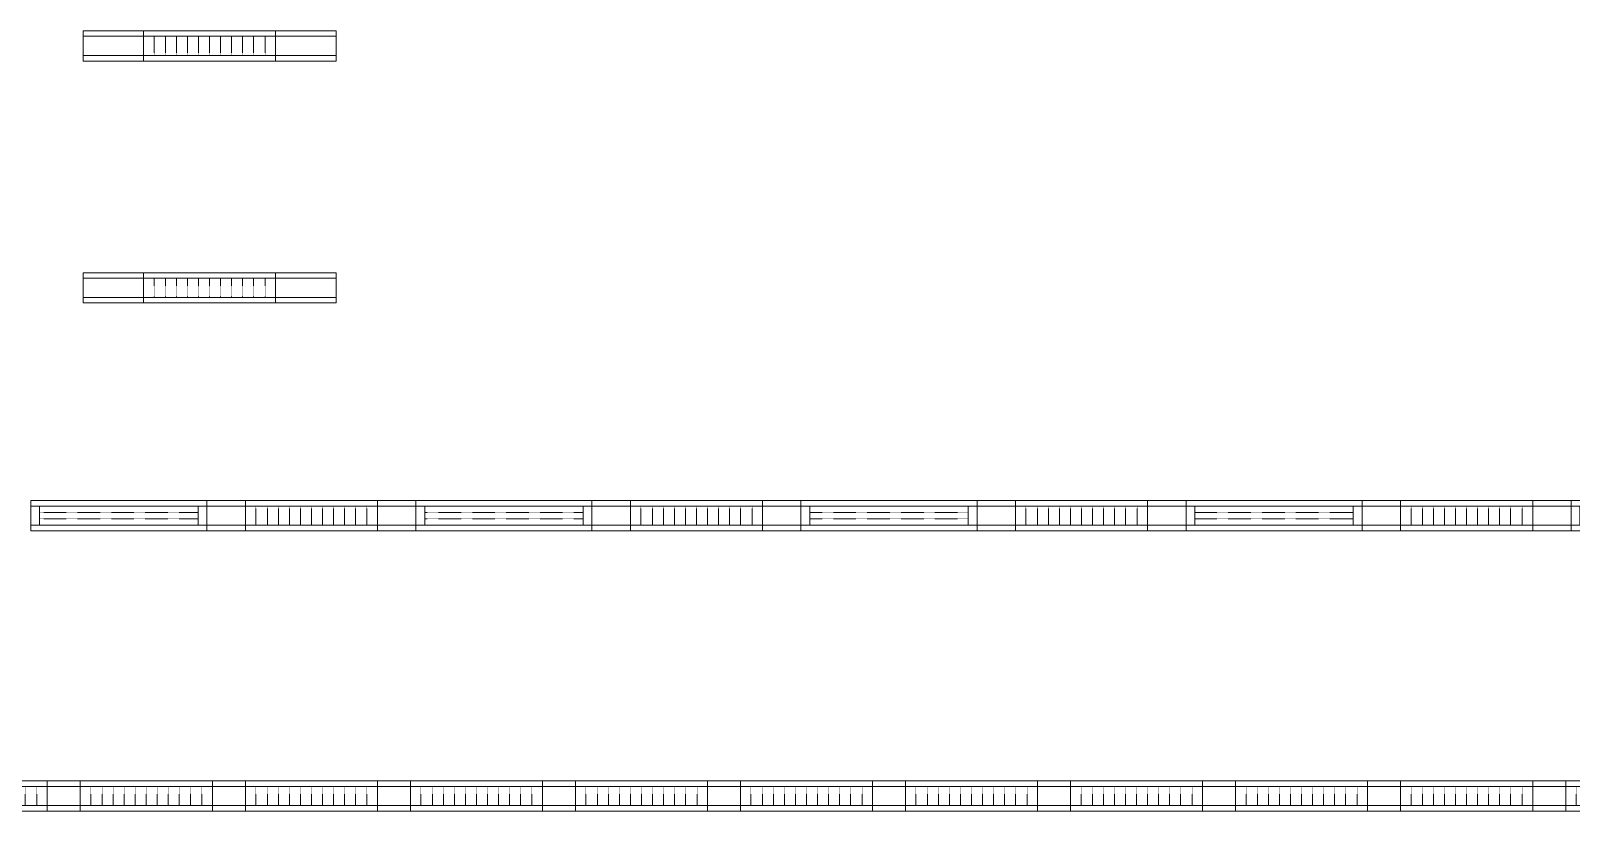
# Model space of a CAD drawing. Header units: millimetres. Extents: x -962357 to -591296, y -195428 to 59420.
# Drawn here: x -823880 to -809880, y -195428 to -188330 of the extents above; entities that cross this region are included whole.
import ezdxf

# ---------------------------------------------------------------- set-up
doc = ezdxf.new("R2010")
doc.units = ezdxf.units.MM
doc.linetypes.add('DPA_Hidden 50', pattern=[3, 2, -1])
doc.layers.add('A-GLAZ-CURT', color=2, linetype='Continuous', lineweight=9)

# ---------------------------------------------------------------- blocks, each defined once
blk = doc.blocks.new('DPA_CP_Metal Ceiling Panel1 - Horizontal with Gap-12437177-4180-01 LOWER PLATFORM LEVEL - REFLECTED CEILING PLAN')
at = {"layer": 'A-GLAZ-CURT'}
for p, q in [((-830857, 6974), (-830857, 7249)), ((-830857, 6974), (-830857, 7249)), ((-830857, 7249), (-830307, 7249)), ((-830857, 7249), (-830307, 7249)), ((-830857, 6974), (-830857, 7249)), ((-830857, 7199), (-830307, 7199)), ((-830307, 6974), (-830307, 7249)), ((-830307, 7249), (-830307, 6974)), ((-830307, 7249), (-830307, 6974)), ((-830857, 7024), (-830307, 7024)), ((-830857, 6974), (-830307, 6974)), ((-830307, 6974), (-830857, 6974)), ((-830307, 6974), (-830857, 6974))]:
    blk.add_line(p, q, dxfattribs=at)
blk = doc.blocks.new('DPA_CP_Metal Ceiling Luminaire2 - Linear Luminaire-12437131-4180-01 LOWER PLATFORM LEVEL - REFLECTED CEILING PLAN')
at = {"layer": 'A-GLAZ-CURT'}
for p, q in [((-832057, 6974), (-832057, 7249)), ((-832057, 7249), (-830857, 7249)), ((-832057, 7249), (-832057, 6974)), ((-830857, 7249), (-832057, 7249)), ((-832057, 7249), (-830857, 7249)), ((-832057, 7212), (-832057, 6974)), ((-832057, 7199), (-830857, 7199)), ((-830857, 7249), (-830857, 6974)), ((-830857, 6974), (-830857, 7249)), ((-830857, 7212), (-830857, 6974)), ((-832057, 7024), (-830857, 7024)), ((-830857, 6974), (-832057, 6974)), ((-830857, 6974), (-832057, 6974)), ((-832057, 6974), (-830857, 6974))]:
    blk.add_line(p, q, dxfattribs=at)
at = {"layer": 'A-GLAZ-CURT', "linetype": 'DPA_Hidden 50'}
for p, q in [((-831962, 7199), (-831962, 7024)), ((-831857, 7199), (-831857, 7024)), ((-831757, 7199), (-831757, 7024)), ((-831657, 7199), (-831657, 7024)), ((-831557, 7199), (-831557, 7024)), ((-831457, 7199), (-831457, 7024)), ((-831357, 7199), (-831357, 7024)), ((-831257, 7199), (-831257, 7024)), ((-831157, 7199), (-831157, 7024)), ((-831057, 7199), (-831057, 7024)), ((-830952, 7199), (-830952, 7024))]:
    blk.add_line(p, q, dxfattribs=at)
blk = doc.blocks.new('DPA_CP_Metal Ceiling Luminaire2 - Linear Luminaire-12404975-4180-01 LOWER PLATFORM LEVEL - REFLECTED CEILING PLAN')
at = {"layer": 'A-GLAZ-CURT'}
for p, q in [((-786932, 2702), (-786932, 2977)), ((-786932, 2977), (-785732, 2977)), ((-786932, 2977), (-786932, 2702)), ((-785732, 2977), (-786932, 2977)), ((-786932, 2977), (-785732, 2977)), ((-785732, 2977), (-785732, 2702)), ((-785732, 2702), (-785732, 2977)), ((-786932, 2939), (-786932, 2702)), ((-786932, 2927), (-785732, 2927)), ((-785732, 2939), (-785732, 2702)), ((-786932, 2752), (-785732, 2752)), ((-785732, 2702), (-786932, 2702)), ((-785732, 2702), (-786932, 2702)), ((-786932, 2702), (-785732, 2702))]:
    blk.add_line(p, q, dxfattribs=at)
at = {"layer": 'A-GLAZ-CURT', "linetype": 'DPA_Hidden 50'}
for p, q in [((-786837, 2927), (-786837, 2752)), ((-786732, 2927), (-786732, 2752)), ((-786632, 2927), (-786632, 2752)), ((-786532, 2927), (-786532, 2752)), ((-786432, 2927), (-786432, 2752)), ((-786332, 2927), (-786332, 2752)), ((-786232, 2927), (-786232, 2752)), ((-786132, 2927), (-786132, 2752)), ((-786032, 2927), (-786032, 2752)), ((-785932, 2927), (-785932, 2752)), ((-785827, 2927), (-785827, 2752))]:
    blk.add_line(p, q, dxfattribs=at)
blk = doc.blocks.new('DPA_CP_Metal Ceiling Panel1 - Horizontal with Gap-V62-4180-01 LOWER PLATFORM LEVEL - REFLECTED CEILING PLAN')
at = {"layer": 'A-GLAZ-CURT'}
for p, q in [((-810232, 152), (-810232, 427)), ((-810232, 152), (-810232, 427)), ((-810232, 427), (-809932, 427)), ((-810232, 427), (-809936, 427)), ((-810232, 152), (-810232, 427)), ((-809932, 152), (-809932, 427)), ((-809932, 427), (-809932, 152)), ((-809932, 427), (-809932, 152)), ((-810232, 377), (-809932, 377)), ((-810232, 202), (-809932, 202)), ((-810232, 152), (-809932, 152)), ((-809932, 152), (-810232, 152)), ((-809936, 152), (-810232, 152))]:
    blk.add_line(p, q, dxfattribs=at)
blk = doc.blocks.new('DPA_CP_Metal Ceiling Panel1 - Horizontal with Gap-13297912-4180-01 LOWER PLATFORM LEVEL - REFLECTED CEILING PLAN')
at = {"layer": 'A-GLAZ-CURT'}
for p, q in [((-786232, 152), (-786232, 427)), ((-786232, 152), (-786232, 427)), ((-786232, 427), (-785932, 427)), ((-786232, 427), (-785932, 427)), ((-786232, 152), (-786232, 427)), ((-785932, 152), (-785932, 427)), ((-785932, 427), (-785932, 152)), ((-785932, 427), (-785932, 152)), ((-786232, 377), (-785932, 377)), ((-786232, 202), (-785932, 202)), ((-786232, 152), (-785932, 152)), ((-785932, 152), (-786232, 152)), ((-785932, 152), (-786232, 152))]:
    blk.add_line(p, q, dxfattribs=at)
blk = doc.blocks.new('DPA_CP_Metal Ceiling Luminaire2 - Linear Luminaire-V63-4180-01 LOWER PLATFORM LEVEL - REFLECTED CEILING PLAN')
at = {"layer": 'A-GLAZ-CURT'}
for p, q in [((-824932, 152), (-824932, 427)), ((-824932, 427), (-823732, 427)), ((-824932, 427), (-824932, 152)), ((-823732, 427), (-824932, 427)), ((-824932, 427), (-823732, 427)), ((-823732, 427), (-823732, 152)), ((-823732, 152), (-823732, 427)), ((-824932, 389), (-824932, 152)), ((-824932, 377), (-823732, 377)), ((-823732, 389), (-823732, 152)), ((-824932, 202), (-823732, 202)), ((-823732, 152), (-824932, 152)), ((-823737, 152), (-824932, 152)), ((-824932, 152), (-823732, 152))]:
    blk.add_line(p, q, dxfattribs=at)
at = {"layer": 'A-GLAZ-CURT', "linetype": 'DPA_Hidden 50'}
for p, q in [((-824837, 377), (-824837, 202)), ((-824732, 377), (-824732, 202)), ((-824632, 377), (-824632, 202)), ((-824532, 377), (-824532, 202)), ((-824432, 377), (-824432, 202)), ((-824332, 377), (-824332, 202)), ((-824232, 377), (-824232, 202)), ((-824132, 377), (-824132, 202)), ((-824032, 377), (-824032, 202)), ((-823932, 377), (-823932, 202)), ((-823827, 377), (-823827, 202))]:
    blk.add_line(p, q, dxfattribs=at)
blk = doc.blocks.new('DPA_CP_Metal Ceiling Air Supply1 - Linear Diffuser Air Supply-12404980-4180-01 LOWER PLATFORM LEVEL - REFLECTED CEILING PLAN')
at = {"layer": 'A-GLAZ-CURT'}
for p, q in [((-788882, 2702), (-788882, 2977)), ((-788882, 2977), (-787282, 2977)), ((-788882, 2702), (-788882, 2977)), ((-788882, 2977), (-787282, 2977)), ((-788882, 2977), (-787282, 2977)), ((-788882, 2702), (-788882, 2977)), ((-787282, 2702), (-787282, 2977)), ((-787282, 2977), (-787282, 2702)), ((-787282, 2977), (-787282, 2702)), ((-787282, 2927), (-788882, 2927)), ((-788802, 2927), (-788802, 2752)), ((-787362, 2927), (-787362, 2752)), ((-787282, 2752), (-788882, 2752)), ((-788882, 2702), (-787282, 2702)), ((-787282, 2702), (-788882, 2702)), ((-787282, 2702), (-788882, 2702))]:
    blk.add_line(p, q, dxfattribs=at)
at = {"layer": 'A-GLAZ-CURT', "linetype": 'DPA_Hidden 50'}
for p, q in [((-787362, 2868), (-788802, 2868)), ((-787362, 2810), (-788802, 2810))]:
    blk.add_line(p, q, dxfattribs=at)
blk = doc.blocks.new('DPA_CP_Metal Ceiling Panel1 - Horizontal with Gap-16028279-4180-01 LOWER PLATFORM LEVEL - REFLECTED CEILING PLAN')
at = {"layer": 'A-GLAZ-CURT'}
for p, q in [((-787282, 2702), (-787282, 2977)), ((-787282, 2702), (-787282, 2977)), ((-787282, 2977), (-786932, 2977)), ((-787282, 2977), (-786932, 2977)), ((-787282, 2702), (-787282, 2977)), ((-786932, 2702), (-786932, 2977)), ((-786932, 2977), (-786932, 2702)), ((-786932, 2977), (-786932, 2702)), ((-787282, 2927), (-786932, 2927)), ((-787282, 2752), (-786932, 2752)), ((-787282, 2702), (-786932, 2702)), ((-786932, 2702), (-787282, 2702)), ((-786932, 2702), (-787282, 2702))]:
    blk.add_line(p, q, dxfattribs=at)
blk = doc.blocks.new('C-1-PP19-AR-4180-01-B_20250908-040939_EXDOWNLIGHT')
at = {"layer": 'A-GLAZ-CURT'}
for name, p in [('DPA_CP_Metal Ceiling Panel1 - Horizontal with Gap-12437177-4180-01 LOWER PLATFORM LEVEL - REFLECTED CEILING PLAN', (752132, -199159)), ('DPA_CP_Metal Ceiling Luminaire2 - Linear Luminaire-12437131-4180-01 LOWER PLATFORM LEVEL - REFLECTED CEILING PLAN', (753882, -199159)), ('DPA_CP_Metal Ceiling Panel1 - Horizontal with Gap-12437177-4180-01 LOWER PLATFORM LEVEL - REFLECTED CEILING PLAN', (753882, -199159)), ('DPA_CP_Metal Ceiling Panel1 - Horizontal with Gap-12437177-4180-01 LOWER PLATFORM LEVEL - REFLECTED CEILING PLAN', (752132, -201359)), ('DPA_CP_Metal Ceiling Luminaire2 - Linear Luminaire-12437131-4180-01 LOWER PLATFORM LEVEL - REFLECTED CEILING PLAN', (753882, -201359)), ('DPA_CP_Metal Ceiling Panel1 - Horizontal with Gap-12437177-4180-01 LOWER PLATFORM LEVEL - REFLECTED CEILING PLAN', (753882, -201359)), ('DPA_CP_Metal Ceiling Air Supply1 - Linear Diffuser Air Supply-12404980-4180-01 LOWER PLATFORM LEVEL - REFLECTED CEILING PLAN', (709682, -199159)), ('DPA_CP_Metal Ceiling Air Supply1 - Linear Diffuser Air Supply-12404980-4180-01 LOWER PLATFORM LEVEL - REFLECTED CEILING PLAN', (709682, -199159)), ('DPA_CP_Metal Ceiling Air Supply1 - Linear Diffuser Air Supply-12404980-4180-01 LOWER PLATFORM LEVEL - REFLECTED CEILING PLAN', (709682, -199159)), ('DPA_CP_Metal Ceiling Panel1 - Horizontal with Gap-16028279-4180-01 LOWER PLATFORM LEVEL - REFLECTED CEILING PLAN', (709682, -199159)), ('DPA_CP_Metal Ceiling Panel1 - Horizontal with Gap-16028279-4180-01 LOWER PLATFORM LEVEL - REFLECTED CEILING PLAN', (709682, -199159)), ('DPA_CP_Metal Ceiling Panel1 - Horizontal with Gap-16028279-4180-01 LOWER PLATFORM LEVEL - REFLECTED CEILING PLAN', (709682, -199159)), ('DPA_CP_Metal Ceiling Luminaire2 - Linear Luminaire-12404975-4180-01 LOWER PLATFORM LEVEL - REFLECTED CEILING PLAN', (709682, -199159)), ('DPA_CP_Metal Ceiling Luminaire2 - Linear Luminaire-12404975-4180-01 LOWER PLATFORM LEVEL - REFLECTED CEILING PLAN', (709682, -199159)), ('DPA_CP_Metal Ceiling Luminaire2 - Linear Luminaire-12404975-4180-01 LOWER PLATFORM LEVEL - REFLECTED CEILING PLAN', (709682, -199159)), ('DPA_CP_Metal Ceiling Panel1 - Horizontal with Gap-16028279-4180-01 LOWER PLATFORM LEVEL - REFLECTED CEILING PLAN', (711232, -199159)), ('DPA_CP_Metal Ceiling Panel1 - Horizontal with Gap-16028279-4180-01 LOWER PLATFORM LEVEL - REFLECTED CEILING PLAN', (711232, -199159)), ('DPA_CP_Metal Ceiling Panel1 - Horizontal with Gap-16028279-4180-01 LOWER PLATFORM LEVEL - REFLECTED CEILING PLAN', (711232, -199159)), ('DPA_CP_Metal Ceiling Air Supply1 - Linear Diffuser Air Supply-12404980-4180-01 LOWER PLATFORM LEVEL - REFLECTED CEILING PLAN', (713182, -199159)), ('DPA_CP_Metal Ceiling Air Supply1 - Linear Diffuser Air Supply-12404980-4180-01 LOWER PLATFORM LEVEL - REFLECTED CEILING PLAN', (713182, -199159)), ('DPA_CP_Metal Ceiling Air Supply1 - Linear Diffuser Air Supply-12404980-4180-01 LOWER PLATFORM LEVEL - REFLECTED CEILING PLAN', (713182, -199159)), ('DPA_CP_Metal Ceiling Panel1 - Horizontal with Gap-16028279-4180-01 LOWER PLATFORM LEVEL - REFLECTED CEILING PLAN', (713182, -199159)), ('DPA_CP_Metal Ceiling Panel1 - Horizontal with Gap-16028279-4180-01 LOWER PLATFORM LEVEL - REFLECTED CEILING PLAN', (713182, -199159)), ('DPA_CP_Metal Ceiling Panel1 - Horizontal with Gap-16028279-4180-01 LOWER PLATFORM LEVEL - REFLECTED CEILING PLAN', (713182, -199159)), ('DPA_CP_Metal Ceiling Luminaire2 - Linear Luminaire-12404975-4180-01 LOWER PLATFORM LEVEL - REFLECTED CEILING PLAN', (713182, -199159)), ('DPA_CP_Metal Ceiling Luminaire2 - Linear Luminaire-12404975-4180-01 LOWER PLATFORM LEVEL - REFLECTED CEILING PLAN', (713182, -199159)), ('DPA_CP_Metal Ceiling Luminaire2 - Linear Luminaire-12404975-4180-01 LOWER PLATFORM LEVEL - REFLECTED CEILING PLAN', (713182, -199159)), ('DPA_CP_Metal Ceiling Panel1 - Horizontal with Gap-16028279-4180-01 LOWER PLATFORM LEVEL - REFLECTED CEILING PLAN', (714732, -199159)), ('DPA_CP_Metal Ceiling Panel1 - Horizontal with Gap-16028279-4180-01 LOWER PLATFORM LEVEL - REFLECTED CEILING PLAN', (714732, -199159)), ('DPA_CP_Metal Ceiling Panel1 - Horizontal with Gap-16028279-4180-01 LOWER PLATFORM LEVEL - REFLECTED CEILING PLAN', (714732, -199159)), ('DPA_CP_Metal Ceiling Air Supply1 - Linear Diffuser Air Supply-12404980-4180-01 LOWER PLATFORM LEVEL - REFLECTED CEILING PLAN', (716682, -199159)), ('DPA_CP_Metal Ceiling Air Supply1 - Linear Diffuser Air Supply-12404980-4180-01 LOWER PLATFORM LEVEL - REFLECTED CEILING PLAN', (716682, -199159)), ('DPA_CP_Metal Ceiling Air Supply1 - Linear Diffuser Air Supply-12404980-4180-01 LOWER PLATFORM LEVEL - REFLECTED CEILING PLAN', (716682, -199159)), ('DPA_CP_Metal Ceiling Panel1 - Horizontal with Gap-16028279-4180-01 LOWER PLATFORM LEVEL - REFLECTED CEILING PLAN', (716682, -199159)), ('DPA_CP_Metal Ceiling Panel1 - Horizontal with Gap-16028279-4180-01 LOWER PLATFORM LEVEL - REFLECTED CEILING PLAN', (716682, -199159)), ('DPA_CP_Metal Ceiling Panel1 - Horizontal with Gap-16028279-4180-01 LOWER PLATFORM LEVEL - REFLECTED CEILING PLAN', (716682, -199159)), ('DPA_CP_Metal Ceiling Luminaire2 - Linear Luminaire-12404975-4180-01 LOWER PLATFORM LEVEL - REFLECTED CEILING PLAN', (716682, -199159)), ('DPA_CP_Metal Ceiling Luminaire2 - Linear Luminaire-12404975-4180-01 LOWER PLATFORM LEVEL - REFLECTED CEILING PLAN', (716682, -199159)), ('DPA_CP_Metal Ceiling Luminaire2 - Linear Luminaire-12404975-4180-01 LOWER PLATFORM LEVEL - REFLECTED CEILING PLAN', (716682, -199159)), ('DPA_CP_Metal Ceiling Panel1 - Horizontal with Gap-16028279-4180-01 LOWER PLATFORM LEVEL - REFLECTED CEILING PLAN', (718232, -199159)), ('DPA_CP_Metal Ceiling Panel1 - Horizontal with Gap-16028279-4180-01 LOWER PLATFORM LEVEL - REFLECTED CEILING PLAN', (718232, -199159)), ('DPA_CP_Metal Ceiling Panel1 - Horizontal with Gap-16028279-4180-01 LOWER PLATFORM LEVEL - REFLECTED CEILING PLAN', (718232, -199159)), ('DPA_CP_Metal Ceiling Air Supply1 - Linear Diffuser Air Supply-12404980-4180-01 LOWER PLATFORM LEVEL - REFLECTED CEILING PLAN', (720182, -199159)), ('DPA_CP_Metal Ceiling Air Supply1 - Linear Diffuser Air Supply-12404980-4180-01 LOWER PLATFORM LEVEL - REFLECTED CEILING PLAN', (720182, -199159)), ('DPA_CP_Metal Ceiling Air Supply1 - Linear Diffuser Air Supply-12404980-4180-01 LOWER PLATFORM LEVEL - REFLECTED CEILING PLAN', (720182, -199159)), ('DPA_CP_Metal Ceiling Panel1 - Horizontal with Gap-16028279-4180-01 LOWER PLATFORM LEVEL - REFLECTED CEILING PLAN', (720182, -199159)), ('DPA_CP_Metal Ceiling Panel1 - Horizontal with Gap-16028279-4180-01 LOWER PLATFORM LEVEL - REFLECTED CEILING PLAN', (720182, -199159)), ('DPA_CP_Metal Ceiling Panel1 - Horizontal with Gap-16028279-4180-01 LOWER PLATFORM LEVEL - REFLECTED CEILING PLAN', (720182, -199159)), ('DPA_CP_Metal Ceiling Luminaire2 - Linear Luminaire-12404975-4180-01 LOWER PLATFORM LEVEL - REFLECTED CEILING PLAN', (720182, -199159)), ('DPA_CP_Metal Ceiling Luminaire2 - Linear Luminaire-12404975-4180-01 LOWER PLATFORM LEVEL - REFLECTED CEILING PLAN', (720182, -199159)), ('DPA_CP_Metal Ceiling Luminaire2 - Linear Luminaire-12404975-4180-01 LOWER PLATFORM LEVEL - REFLECTED CEILING PLAN', (720182, -199159)), ('DPA_CP_Metal Ceiling Panel1 - Horizontal with Gap-16028279-4180-01 LOWER PLATFORM LEVEL - REFLECTED CEILING PLAN', (721732, -199159)), ('DPA_CP_Metal Ceiling Panel1 - Horizontal with Gap-16028279-4180-01 LOWER PLATFORM LEVEL - REFLECTED CEILING PLAN', (721732, -199159)), ('DPA_CP_Metal Ceiling Panel1 - Horizontal with Gap-16028279-4180-01 LOWER PLATFORM LEVEL - REFLECTED CEILING PLAN', (721732, -199159)), ('DPA_CP_Metal Ceiling Air Supply1 - Linear Diffuser Air Supply-12404980-4180-01 LOWER PLATFORM LEVEL - REFLECTED CEILING PLAN', (723682, -199159)), ('DPA_CP_Metal Ceiling Air Supply1 - Linear Diffuser Air Supply-12404980-4180-01 LOWER PLATFORM LEVEL - REFLECTED CEILING PLAN', (723682, -199159)), ('DPA_CP_Metal Ceiling Air Supply1 - Linear Diffuser Air Supply-12404980-4180-01 LOWER PLATFORM LEVEL - REFLECTED CEILING PLAN', (723682, -199159)), ('DPA_CP_Metal Ceiling Luminaire2 - Linear Luminaire-V63-4180-01 LOWER PLATFORM LEVEL - REFLECTED CEILING PLAN', (744682, -199159)), ('DPA_CP_Metal Ceiling Luminaire2 - Linear Luminaire-V63-4180-01 LOWER PLATFORM LEVEL - REFLECTED CEILING PLAN', (744682, -199159)), ('DPA_CP_Metal Ceiling Luminaire2 - Linear Luminaire-V63-4180-01 LOWER PLATFORM LEVEL - REFLECTED CEILING PLAN', (744682, -199159)), ('DPA_CP_Metal Ceiling Panel1 - Horizontal with Gap-13297912-4180-01 LOWER PLATFORM LEVEL - REFLECTED CEILING PLAN', (707182, -199159)), ('DPA_CP_Metal Ceiling Panel1 - Horizontal with Gap-13297912-4180-01 LOWER PLATFORM LEVEL - REFLECTED CEILING PLAN', (707182, -199159)), ('DPA_CP_Metal Ceiling Panel1 - Horizontal with Gap-13297912-4180-01 LOWER PLATFORM LEVEL - REFLECTED CEILING PLAN', (707182, -199159)), ('DPA_CP_Metal Ceiling Luminaire2 - Linear Luminaire-12404975-4180-01 LOWER PLATFORM LEVEL - REFLECTED CEILING PLAN', (708182, -201709)), ('DPA_CP_Metal Ceiling Luminaire2 - Linear Luminaire-12404975-4180-01 LOWER PLATFORM LEVEL - REFLECTED CEILING PLAN', (708182, -201709)), ('DPA_CP_Metal Ceiling Luminaire2 - Linear Luminaire-12404975-4180-01 LOWER PLATFORM LEVEL - REFLECTED CEILING PLAN', (708182, -201709)), ('DPA_CP_Metal Ceiling Panel1 - Horizontal with Gap-13297912-4180-01 LOWER PLATFORM LEVEL - REFLECTED CEILING PLAN', (708682, -199159)), ('DPA_CP_Metal Ceiling Panel1 - Horizontal with Gap-13297912-4180-01 LOWER PLATFORM LEVEL - REFLECTED CEILING PLAN', (708682, -199159)), ('DPA_CP_Metal Ceiling Panel1 - Horizontal with Gap-13297912-4180-01 LOWER PLATFORM LEVEL - REFLECTED CEILING PLAN', (708682, -199159)), ('DPA_CP_Metal Ceiling Luminaire2 - Linear Luminaire-12404975-4180-01 LOWER PLATFORM LEVEL - REFLECTED CEILING PLAN', (709682, -201709)), ('DPA_CP_Metal Ceiling Luminaire2 - Linear Luminaire-12404975-4180-01 LOWER PLATFORM LEVEL - REFLECTED CEILING PLAN', (709682, -201709)), ('DPA_CP_Metal Ceiling Luminaire2 - Linear Luminaire-12404975-4180-01 LOWER PLATFORM LEVEL - REFLECTED CEILING PLAN', (709682, -201709)), ('DPA_CP_Metal Ceiling Panel1 - Horizontal with Gap-13297912-4180-01 LOWER PLATFORM LEVEL - REFLECTED CEILING PLAN', (710182, -199159)), ('DPA_CP_Metal Ceiling Panel1 - Horizontal with Gap-13297912-4180-01 LOWER PLATFORM LEVEL - REFLECTED CEILING PLAN', (710182, -199159)), ('DPA_CP_Metal Ceiling Panel1 - Horizontal with Gap-13297912-4180-01 LOWER PLATFORM LEVEL - REFLECTED CEILING PLAN', (710182, -199159)), ('DPA_CP_Metal Ceiling Luminaire2 - Linear Luminaire-12404975-4180-01 LOWER PLATFORM LEVEL - REFLECTED CEILING PLAN', (711182, -201709)), ('DPA_CP_Metal Ceiling Luminaire2 - Linear Luminaire-12404975-4180-01 LOWER PLATFORM LEVEL - REFLECTED CEILING PLAN', (711182, -201709)), ('DPA_CP_Metal Ceiling Luminaire2 - Linear Luminaire-12404975-4180-01 LOWER PLATFORM LEVEL - REFLECTED CEILING PLAN', (711182, -201709)), ('DPA_CP_Metal Ceiling Panel1 - Horizontal with Gap-13297912-4180-01 LOWER PLATFORM LEVEL - REFLECTED CEILING PLAN', (711682, -199159)), ('DPA_CP_Metal Ceiling Panel1 - Horizontal with Gap-13297912-4180-01 LOWER PLATFORM LEVEL - REFLECTED CEILING PLAN', (711682, -199159)), ('DPA_CP_Metal Ceiling Panel1 - Horizontal with Gap-13297912-4180-01 LOWER PLATFORM LEVEL - REFLECTED CEILING PLAN', (711682, -199159)), ('DPA_CP_Metal Ceiling Luminaire2 - Linear Luminaire-12404975-4180-01 LOWER PLATFORM LEVEL - REFLECTED CEILING PLAN', (712682, -201709)), ('DPA_CP_Metal Ceiling Luminaire2 - Linear Luminaire-12404975-4180-01 LOWER PLATFORM LEVEL - REFLECTED CEILING PLAN', (712682, -201709)), ('DPA_CP_Metal Ceiling Luminaire2 - Linear Luminaire-12404975-4180-01 LOWER PLATFORM LEVEL - REFLECTED CEILING PLAN', (712682, -201709)), ('DPA_CP_Metal Ceiling Panel1 - Horizontal with Gap-13297912-4180-01 LOWER PLATFORM LEVEL - REFLECTED CEILING PLAN', (713182, -199159)), ('DPA_CP_Metal Ceiling Panel1 - Horizontal with Gap-13297912-4180-01 LOWER PLATFORM LEVEL - REFLECTED CEILING PLAN', (713182, -199159)), ('DPA_CP_Metal Ceiling Panel1 - Horizontal with Gap-13297912-4180-01 LOWER PLATFORM LEVEL - REFLECTED CEILING PLAN', (713182, -199159)), ('DPA_CP_Metal Ceiling Luminaire2 - Linear Luminaire-12404975-4180-01 LOWER PLATFORM LEVEL - REFLECTED CEILING PLAN', (714182, -201709)), ('DPA_CP_Metal Ceiling Luminaire2 - Linear Luminaire-12404975-4180-01 LOWER PLATFORM LEVEL - REFLECTED CEILING PLAN', (714182, -201709)), ('DPA_CP_Metal Ceiling Luminaire2 - Linear Luminaire-12404975-4180-01 LOWER PLATFORM LEVEL - REFLECTED CEILING PLAN', (714182, -201709)), ('DPA_CP_Metal Ceiling Panel1 - Horizontal with Gap-13297912-4180-01 LOWER PLATFORM LEVEL - REFLECTED CEILING PLAN', (714682, -199159)), ('DPA_CP_Metal Ceiling Panel1 - Horizontal with Gap-13297912-4180-01 LOWER PLATFORM LEVEL - REFLECTED CEILING PLAN', (714682, -199159)), ('DPA_CP_Metal Ceiling Panel1 - Horizontal with Gap-13297912-4180-01 LOWER PLATFORM LEVEL - REFLECTED CEILING PLAN', (714682, -199159)), ('DPA_CP_Metal Ceiling Luminaire2 - Linear Luminaire-12404975-4180-01 LOWER PLATFORM LEVEL - REFLECTED CEILING PLAN', (715682, -201709)), ('DPA_CP_Metal Ceiling Luminaire2 - Linear Luminaire-12404975-4180-01 LOWER PLATFORM LEVEL - REFLECTED CEILING PLAN', (715682, -201709)), ('DPA_CP_Metal Ceiling Luminaire2 - Linear Luminaire-12404975-4180-01 LOWER PLATFORM LEVEL - REFLECTED CEILING PLAN', (715682, -201709)), ('DPA_CP_Metal Ceiling Panel1 - Horizontal with Gap-13297912-4180-01 LOWER PLATFORM LEVEL - REFLECTED CEILING PLAN', (716182, -199159)), ('DPA_CP_Metal Ceiling Panel1 - Horizontal with Gap-13297912-4180-01 LOWER PLATFORM LEVEL - REFLECTED CEILING PLAN', (716182, -199159)), ('DPA_CP_Metal Ceiling Panel1 - Horizontal with Gap-13297912-4180-01 LOWER PLATFORM LEVEL - REFLECTED CEILING PLAN', (716182, -199159)), ('DPA_CP_Metal Ceiling Luminaire2 - Linear Luminaire-12404975-4180-01 LOWER PLATFORM LEVEL - REFLECTED CEILING PLAN', (717182, -201709)), ('DPA_CP_Metal Ceiling Luminaire2 - Linear Luminaire-12404975-4180-01 LOWER PLATFORM LEVEL - REFLECTED CEILING PLAN', (717182, -201709)), ('DPA_CP_Metal Ceiling Luminaire2 - Linear Luminaire-12404975-4180-01 LOWER PLATFORM LEVEL - REFLECTED CEILING PLAN', (717182, -201709)), ('DPA_CP_Metal Ceiling Panel1 - Horizontal with Gap-13297912-4180-01 LOWER PLATFORM LEVEL - REFLECTED CEILING PLAN', (717682, -199159)), ('DPA_CP_Metal Ceiling Panel1 - Horizontal with Gap-13297912-4180-01 LOWER PLATFORM LEVEL - REFLECTED CEILING PLAN', (717682, -199159)), ('DPA_CP_Metal Ceiling Panel1 - Horizontal with Gap-13297912-4180-01 LOWER PLATFORM LEVEL - REFLECTED CEILING PLAN', (717682, -199159)), ('DPA_CP_Metal Ceiling Luminaire2 - Linear Luminaire-12404975-4180-01 LOWER PLATFORM LEVEL - REFLECTED CEILING PLAN', (718682, -201709)), ('DPA_CP_Metal Ceiling Luminaire2 - Linear Luminaire-12404975-4180-01 LOWER PLATFORM LEVEL - REFLECTED CEILING PLAN', (718682, -201709)), ('DPA_CP_Metal Ceiling Luminaire2 - Linear Luminaire-12404975-4180-01 LOWER PLATFORM LEVEL - REFLECTED CEILING PLAN', (718682, -201709)), ('DPA_CP_Metal Ceiling Panel1 - Horizontal with Gap-13297912-4180-01 LOWER PLATFORM LEVEL - REFLECTED CEILING PLAN', (719182, -199159)), ('DPA_CP_Metal Ceiling Panel1 - Horizontal with Gap-13297912-4180-01 LOWER PLATFORM LEVEL - REFLECTED CEILING PLAN', (719182, -199159)), ('DPA_CP_Metal Ceiling Panel1 - Horizontal with Gap-13297912-4180-01 LOWER PLATFORM LEVEL - REFLECTED CEILING PLAN', (719182, -199159)), ('DPA_CP_Metal Ceiling Luminaire2 - Linear Luminaire-12404975-4180-01 LOWER PLATFORM LEVEL - REFLECTED CEILING PLAN', (720182, -201709)), ('DPA_CP_Metal Ceiling Luminaire2 - Linear Luminaire-12404975-4180-01 LOWER PLATFORM LEVEL - REFLECTED CEILING PLAN', (720182, -201709)), ('DPA_CP_Metal Ceiling Luminaire2 - Linear Luminaire-12404975-4180-01 LOWER PLATFORM LEVEL - REFLECTED CEILING PLAN', (720182, -201709)), ('DPA_CP_Metal Ceiling Panel1 - Horizontal with Gap-V62-4180-01 LOWER PLATFORM LEVEL - REFLECTED CEILING PLAN', (744682, -199159)), ('DPA_CP_Metal Ceiling Panel1 - Horizontal with Gap-V62-4180-01 LOWER PLATFORM LEVEL - REFLECTED CEILING PLAN', (744682, -199159)), ('DPA_CP_Metal Ceiling Panel1 - Horizontal with Gap-V62-4180-01 LOWER PLATFORM LEVEL - REFLECTED CEILING PLAN', (744682, -199159)), ('DPA_CP_Metal Ceiling Luminaire2 - Linear Luminaire-12404975-4180-01 LOWER PLATFORM LEVEL - REFLECTED CEILING PLAN', (721682, -201709)), ('DPA_CP_Metal Ceiling Luminaire2 - Linear Luminaire-12404975-4180-01 LOWER PLATFORM LEVEL - REFLECTED CEILING PLAN', (721682, -201709)), ('DPA_CP_Metal Ceiling Luminaire2 - Linear Luminaire-12404975-4180-01 LOWER PLATFORM LEVEL - REFLECTED CEILING PLAN', (721682, -201709))]:
    blk.add_blockref(name, p, dxfattribs=at)

msp = doc.modelspace()

# ---------------------------------------------------------------- block references
msp.add_blockref('C-1-PP19-AR-4180-01-B_20250908-040939_EXDOWNLIGHT', (-744680, 3580))

doc.saveas('drawing.dxf')
